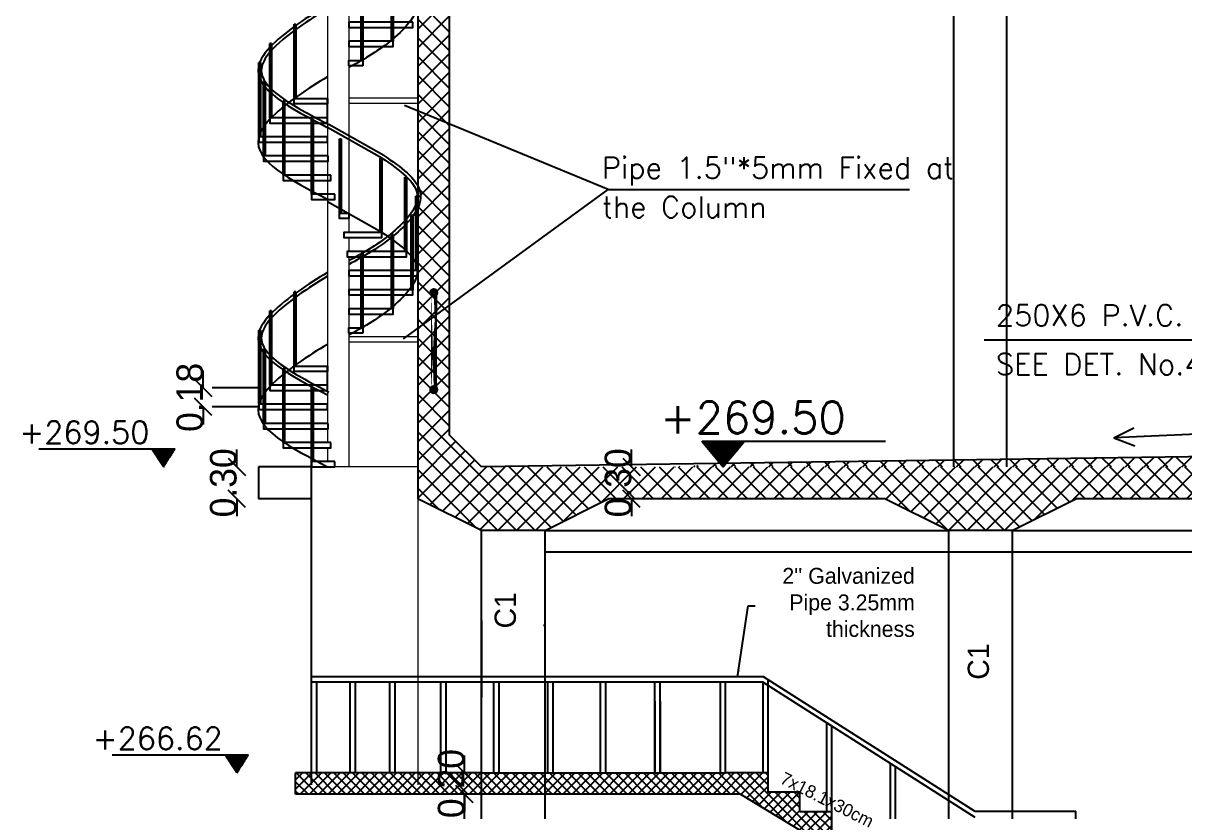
# Model space of a CAD drawing. Extents: x 166525 to 167198, y 178739 to 179747.
# Drawn here: x 167014.46 to 167025.4, y 179294.38 to 179301.81 of the extents above; entities that cross this region are included whole.
import ezdxf

# ---------------------------------------------------------------- set-up
doc = ezdxf.new("R2010")
doc.units = 0
doc.header["$MEASUREMENT"] = 0
for name, pattern in [('AUSGEZOGEN', [0]), ('CENTER', [2, 1.25, -0.25, 0.25, -0.25]), ('VONLAYER', [0])]:
    doc.linetypes.add(name, pattern=pattern)
doc.layers.get('0').update_dxf_attribs({"linetype": 'CONTINUOUS'})
doc.layers.get('DEFPOINTS').update_dxf_attribs({"linetype": 'CONTINUOUS'})
for name, color, linetype in [('3', 4, 'CONTINUOUS'), ('4', 12, 'CONTINUOUS'), ('EBENE0', 7, 'AUSGEZOGEN'), ('ELEV', 1, 'CONTINUOUS'), ('FRAME', 2, 'CONTINUOUS'), ('HATCH', 40, 'CONTINUOUS'), ('HATH', 253, 'CONTINUOUS'), ('HATSH', 252, 'CONTINUOUS'), ('POLI', 3, 'CONTINUOUS'), ('ST', 2, 'CONTINUOUS'), ('Stairs', 231, 'CONTINUOUS'), ('TEXTM', 2, 'CONTINUOUS'), ('TEXTS', 1, 'CONTINUOUS')]:
    doc.layers.add(name, color=color, linetype=linetype)
doc.layers.add('dimentions', color=241, linetype='CONTINUOUS', lineweight=20)
doc.layers.add('LAND CORNERS', color=255, linetype='CONTINUOUS', lineweight=25)
doc.styles.add('ROMANS', font='romans.shx')
doc.dimstyles.new('mais 1-100 plan', dxfattribs={"dimtxt": 0.25, "dimasz": 0.1635, "dimexe": 0.18, "dimexo": 0.0625, "dimgap": 0, "dimtad": 1, "dimzin": 0, "dimdsep": 46, "dimtxsty": 'Standard', "dimblk": 'OBLIQUE', "dimcen": 0, "dimse1": 1, "dimse2": 1, "dimclrd": 8, "dimclrt": 4, "dimadec": 0, "dimazin": 0, "dimtfac": 1, "dimtix": 1, "dimtofl": 0, "dimtmove": 0, "dimatfit": 3, "dimldrblk": 'OBLIQUE', "dimfxl": 0.18, "dimtolj": 1, "dimtzin": 0, "dimarcsym": 0})
doc.dimstyles.get("Standard").update_dxf_attribs({"dimtxt": 0.18, "dimasz": 0.2, "dimexe": 0.2, "dimexo": 0.1, "dimgap": 0.1, "dimtad": 0, "dimzin": 0, "dimdsep": 46, "dimtxsty": 'Standard', "dimcen": 0.1, "dimse1": 1, "dimse2": 1, "dimclrd": 8, "dimadec": 0, "dimazin": 0, "dimtfac": 1, "dimtofl": 0, "dimtmove": 2, "dimatfit": 3, "dimfxl": 1, "dimtolj": 1, "dimtzin": 0, "dimarcsym": 0})

# ---------------------------------------------------------------- blocks, each defined once
blk = doc.blocks.new('_OBLIQUE')
at = {"color": 0, "linetype": 'ByBlock'}
blk.add_line((-0.5, -0.5), (0.5, 0.5), dxfattribs=at)
blk = doc.blocks.new('*D1435')
at = {"layer": 'DEFPOINTS', "color": 0, "transparency": 16777216}
for p in [(167018.615, 179294.545), (167018.774, 179294.545), (167018.774, 179291.508)]:
    blk.add_point(p, dxfattribs=at)
at = {"layer": 'LAND CORNERS', "color": 8, "lineweight": -2, "transparency": 16777216}
blk.add_line((167018.615, 179291.508), (167018.615, 179294.545), dxfattribs=at)
at = {"layer": 'LAND CORNERS', "color": 8, "lineweight": -2, "transparency": 16777216, "xscale": 0.1635000000000001, "yscale": 0.1635000000000001, "zscale": 0.1635000000000001}
for p, rotation in [((167018.615, 179294.545), 90), ((167018.615, 179291.508), 270)]:
    blk.add_blockref('_OBLIQUE', p, dxfattribs=dict(at, rotation=rotation))
at = {"layer": 'LAND CORNERS', "color": 4, "transparency": 16777216, "insert": (167018.49, 179293.026), "char_height": 0.25, "attachment_point": 5, "rotation": 90}
blk.add_mtext('\\A1;3.04', dxfattribs=at)
blk = doc.blocks.new('*D1436')
at = {"layer": 'DEFPOINTS', "color": 0, "transparency": 16777216}
for p in [(167018.615, 179294.745), (167018.774, 179294.745), (167018.774, 179294.545)]:
    blk.add_point(p, dxfattribs=at)
at = {"layer": 'LAND CORNERS', "color": 8, "lineweight": -2, "transparency": 16777216}
for p, q in [((167018.615, 179294.745), (167018.615, 179294.908)), ((167018.615, 179294.545), (167018.615, 179294.381))]:
    blk.add_line(p, q, dxfattribs=at)
at = {"layer": 'LAND CORNERS', "color": 8, "lineweight": -2, "transparency": 16777216, "xscale": 0.1635000000000001, "yscale": 0.1635000000000001, "zscale": 0.1635000000000001}
for p, rotation in [((167018.615, 179294.745), 270), ((167018.615, 179294.545), 90)]:
    blk.add_blockref('_OBLIQUE', p, dxfattribs=dict(at, rotation=rotation))
at = {"layer": 'LAND CORNERS', "color": 4, "transparency": 16777216, "insert": (167018.49, 179294.645), "char_height": 0.25, "attachment_point": 5, "rotation": 90}
blk.add_mtext('\\A1;0.20', dxfattribs=at)
blk = doc.blocks.new('*D1437')
at = {"layer": 'DEFPOINTS', "color": 0, "transparency": 16777216}
for p in [(167016.674, 179297.628), (167016.469, 179297.328), (167016.674, 179297.328)]:
    blk.add_point(p, dxfattribs=at)
at = {"layer": 'LAND CORNERS', "color": 8, "lineweight": -2, "transparency": 16777216}
for p, q in [((167016.469, 179297.628), (167016.469, 179297.791)), ((167016.469, 179297.328), (167016.469, 179297.164))]:
    blk.add_line(p, q, dxfattribs=at)
at = {"layer": 'LAND CORNERS', "color": 8, "lineweight": -2, "transparency": 16777216, "xscale": 0.1635000000000001, "yscale": 0.1635000000000001, "zscale": 0.1635000000000001}
for p, rotation in [((167016.469, 179297.628), 270), ((167016.469, 179297.328), 90)]:
    blk.add_blockref('_OBLIQUE', p, dxfattribs=dict(at, rotation=rotation))
at = {"layer": 'LAND CORNERS', "color": 4, "transparency": 16777216, "insert": (167016.344, 179297.478), "char_height": 0.25, "attachment_point": 5, "rotation": 90}
blk.add_mtext('\\A1;0.30', dxfattribs=at)
blk = doc.blocks.new('*D1438')
at = {"layer": 'DEFPOINTS', "color": 0, "transparency": 16777216}
for p in [(167016.153, 179298.373), (167016.238, 179298.373), (167016.238, 179298.193)]:
    blk.add_point(p, dxfattribs=at)
at = {"layer": 'LAND CORNERS', "color": 8, "lineweight": -2, "transparency": 16777216}
for p, q in [((167016.153, 179298.373), (167016.153, 179298.536)), ((167016.153, 179298.193), (167016.153, 179298.029))]:
    blk.add_line(p, q, dxfattribs=at)
at = {"layer": 'LAND CORNERS', "color": 8, "lineweight": -2, "transparency": 16777216, "xscale": 0.1635000000000001, "yscale": 0.1635000000000001, "zscale": 0.1635000000000001}
for p, rotation in [((167016.153, 179298.373), 270), ((167016.153, 179298.193), 90)]:
    blk.add_blockref('_OBLIQUE', p, dxfattribs=dict(at, rotation=rotation))
at = {"layer": 'LAND CORNERS', "color": 4, "transparency": 16777216, "insert": (167016.028, 179298.283), "char_height": 0.25, "attachment_point": 5, "rotation": 90}
blk.add_mtext('\\A1;0.18', dxfattribs=at)
blk = doc.blocks.new('*D1439')
at = {"layer": '4', "color": 8, "linetype": 'Continuous', "lineweight": -2, "transparency": 16777216}
for p, q in [((167020.187, 179297.628), (167020.187, 179297.791)), ((167020.187, 179297.328), (167020.187, 179297.164))]:
    blk.add_line(p, q, dxfattribs=at)
at = {"layer": 'DEFPOINTS', "color": 0, "linetype": 'Continuous', "transparency": 16777216}
for p in [(167022.224, 179297.628), (167020.187, 179297.328), (167022.224, 179297.328)]:
    blk.add_point(p, dxfattribs=at)
at = {"layer": '4', "color": 8, "linetype": 'Continuous', "lineweight": -2, "transparency": 16777216, "xscale": 0.1635000000000001, "yscale": 0.1635000000000001, "zscale": 0.1635000000000001}
for p, rotation in [((167020.187, 179297.628), 270), ((167020.187, 179297.328), 90)]:
    blk.add_blockref('_OBLIQUE', p, dxfattribs=dict(at, rotation=rotation))
at = {"layer": '4', "color": 4, "linetype": 'Continuous', "transparency": 16777216, "insert": (167020.062, 179297.478), "char_height": 0.25, "attachment_point": 5, "rotation": 90}
blk.add_mtext('\\A1;0.30', dxfattribs=at)

msp = doc.modelspace()

# ---------------------------------------------------------------- hatches: boundary and pattern name
at = {"layer": '4'}
h = msp.add_hatch(color=2, dxfattribs=at)
edge = h.paths.add_edge_path()
edge.add_arc((167018.32542, 179299.2698), 0.04314, 180, 540, ccw=False)
at = {"layer": '4', "linetype": 'CENTER', "ltscale": 2}
h = msp.add_hatch(dxfattribs=at)
h.set_pattern_fill('PLASTI', color=2, scale=0.05, style=0)
h.set_pattern_definition([(180, (167497.972446, 179594.692856), (0, 0.0125), []), (180, (167497.972446, 179594.694419), (0, 0.0125), []), (180, (167497.972446, 179594.695981), (0, 0.0125), []), (180, (167497.972446, 179594.700669), (0, 0.0125), [])])
edge = h.paths.add_edge_path()
edge.add_line((167018.32604, 179299.29976), (167018.32604, 179299.23712))
edge.add_line((167018.29489, 179299.27197), (167018.35739, 179299.27197))
edge.add_line((167018.34921, 179298.36551), (167018.34921, 179299.26209))
edge.add_line((167018.29921, 179298.36551), (167018.29921, 179299.26209))
edge.add_line((167018.32604, 179298.38583), (167018.32604, 179298.32319))
edge.add_line((167018.29489, 179298.35804), (167018.35739, 179298.35804))
at = {"layer": '4'}
h = msp.add_hatch(color=2, dxfattribs=at)
edge = h.paths.add_edge_path()
edge.add_arc((167018.32542, 179298.35587), 0.04314, 180, 540, ccw=False)
at = {"layer": '4', "linetype": 'Continuous'}
h = msp.add_hatch(dxfattribs=at)
h.set_pattern_fill('ANSI31', color=256, scale=0.01, style=0)
h.set_pattern_definition([(45, (166980.4926643, 179188.8691296), (-0.000883883476, 0.000883883476), [])])
h.paths.add_polyline_path([(167021.25208, 179297.86608), (167020.85208, 179297.86608), (167021.05208, 179297.62768)])
at = {"layer": 'HATH'}
h = msp.add_hatch(dxfattribs=at)
h.set_pattern_fill('ANSI37', color=256, scale=0.5, style=0)
h.set_pattern_definition([(45, (14883.69885, -1773.80909), (-0.044194173824, 0.044194173824), []), (135, (14883.69885, -1773.80909), (-0.044194173824, -0.044194173824), [])])
h.paths.add_polyline_path([(167019.37421, 179294.74468), (167018.77421, 179294.74468), (167018.77421, 179294.54468), (167019.33434, 179294.54468), (167019.37421, 179294.54468)])
h.paths.add_polyline_path([(167018.77421, 179294.74468), (167017.02421, 179294.74468), (167017.02421, 179294.54468), (167018.77421, 179294.54468)])
h.paths.add_polyline_path([(167018.67739, 179294.24885), (167018.67739, 179295.04051), (167018.30239, 179295.04051), (167018.30239, 179294.24885)], flags=9)
h.paths.add_polyline_path([(167021.47421, 179294.56368), (167021.47421, 179294.74468), (167019.37421, 179294.74468), (167019.37421, 179294.54468), (167021.21534, 179294.54468), (167022.98385, 179293.47768), (167023.27421, 179293.47768), (167023.27421, 179293.65868), (167022.97421, 179293.65868), (167022.97421, 179293.83968), (167022.67421, 179293.83968), (167022.67421, 179294.02068), (167022.37421, 179294.02068), (167022.37421, 179294.20168), (167022.07421, 179294.20168), (167022.07421, 179294.38268), (167021.77421, 179294.38268), (167021.77421, 179294.56368)])
h.paths.add_polyline_path([(167023.17421, 179293.36283), (167023.17421, 179293.47768), (167022.98385, 179293.47768)])
h.paths.add_polyline_path([(167023.77421, 179293.47768), (167023.77421, 179293.47443), (167024.37421, 179293.47443), (167024.37421, 179293.47768)])
at = {"layer": 'HATSH'}
h = msp.add_hatch(dxfattribs=at)
h.set_pattern_fill('ANSI37', color=256, style=0)
h.set_pattern_definition([(45, (15213.97423, 20199.32727), (-0.08838834765, 0.08838834765), []), (135, (15213.97423, 20199.32727), (-0.08838834765, -0.08838834765), [])])
h.paths.add_polyline_path([(167028.77421, 179303.63768), (167018.17421, 179303.63768), (167018.17421, 179301.15723), (167018.47421, 179301.15723), (167018.47421, 179303.47768), (167023.32421, 179303.47768), (167023.32421, 179303.17768), (167023.62421, 179303.17768), (167023.62421, 179303.47768), (167028.47421, 179303.47768), (167028.47421, 179301.15723), (167028.77421, 179301.15723)])
h.paths.add_polyline_path([(167028.77421, 179301.15723), (167028.47421, 179301.15723), (167028.47421, 179300.56762), (167028.77421, 179300.56762), (167028.77421, 179300.76762), (167028.77421, 179300.76762)])
h.paths.add_polyline_path([(167028.77421, 179300.36762), (167028.77421, 179300.56762), (167028.47421, 179300.56762), (167028.47421, 179297.92768), (167028.17421, 179297.62768), (167018.77421, 179297.62768), (167018.47421, 179297.92768), (167018.47421, 179300.36762), (167018.47421, 179300.36762), (167018.47421, 179300.56762), (167018.37421, 179300.56762), (167018.17421, 179300.56762), (167018.17421, 179297.32768), (167018.77421, 179297.02768), (167019.37421, 179297.02768), (167019.97421, 179297.32768), (167022.57421, 179297.32768), (167023.17421, 179297.02768), (167023.77421, 179297.02768), (167024.37421, 179297.32768), (167026.97421, 179297.32768), (167027.57421, 179297.02768), (167028.17421, 179297.02768), (167028.77421, 179297.32768), (167028.77421, 179300.36762)])
h.paths.add_polyline_path([(167018.47421, 179301.15723), (167018.17421, 179301.15723), (167018.17421, 179300.56762), (167018.47421, 179300.56762), (167018.47421, 179300.76762), (167018.47421, 179300.76762)])
h.paths.add_polyline_path([(167024.93114, 179303.40946), (167024.93114, 179303.70589), (167025.15614, 179303.70589), (167025.15614, 179303.40946)], flags=9)
h = msp.add_hatch(dxfattribs=at)
h.set_pattern_fill('ANSI37', color=256, style=0)
h.set_pattern_definition([(45, (15378.29864, 20301.94867), (-0.08838834765, 0.08838834765), []), (135, (15378.29864, 20301.94867), (-0.08838834765, -0.08838834765), [])])
h.paths.add_polyline_path([(167028.30988, 179297.76335), (167021.25572, 179297.66298), (167020.50578, 179297.62899), (167020.50469, 179297.62768), (167028.17421, 179297.62768)])
at = {"layer": 'TEXTS'}
h = msp.add_hatch(dxfattribs=at)
h.set_pattern_fill('ANSI31', color=0, scale=0.021)
h.set_pattern_definition([(45, (60809.3474533, 67890.4416587), (-0.001856155300615, 0.001856155300615), [])])
h.paths.add_polyline_path([(167015.67163, 179297.79429), (167015.88879, 179297.79568), (167015.78115, 179297.62768)])
h = msp.add_hatch(dxfattribs=at)
h.set_pattern_fill('ANSI31', color=0, scale=0.021)
h.set_pattern_definition([(45, (60810.039008, 67887.5586587), (-0.001856155300615, 0.001856155300615), [])])
h.paths.add_polyline_path([(167016.36319, 179294.91129), (167016.58035, 179294.91268), (167016.4727, 179294.74468)])

# ---------------------------------------------------------------- linework, layer by layer
at = {"color": 8, "lineweight": -3}
for p, q in [((167027.95023, 179298.04799), (167024.73238, 179297.90211)), ((167024.73238, 179297.90211), (167024.91995, 179297.99609)), ((167024.73238, 179297.90211), (167024.92769, 179297.82549))]:
    msp.add_line(p, q, dxfattribs=at)
at = {"layer": '4', "color": 3, "linetype": 'AUSGEZOGEN'}
for p, q in [((167018.47421, 179297.92768), (167018.47421, 179303.38768)), ((167018.77421, 179297.62768), (167018.47421, 179297.92768)), ((167028.30988, 179297.76335), (167018.77421, 179297.62768)), ((167018.77421, 179297.02768), (167018.17421, 179297.32768)), ((167022.57421, 179297.32768), (167019.97421, 179297.32768)), ((167023.17421, 179297.02768), (167022.57421, 179297.32768)), ((167023.77421, 179297.02768), (167024.37421, 179297.32768)), ((167026.97421, 179297.32768), (167024.37421, 179297.32768)), ((167018.77421, 179295.51358), (167018.77421, 179297.02768)), ((167019.37421, 179295.51479), (167019.37421, 179297.02768)), ((167023.17421, 179297.02768), (167023.17421, 179295.51358)), ((167023.77421, 179297.02768), (167023.77421, 179295.51479))]:
    msp.add_line(p, q, dxfattribs=at)
at = {"layer": '4', "color": 2, "linetype": 'CENTER', "ltscale": 2}
msp.add_line((167018.34921, 179298.36551), (167018.34921, 179299.26209), dxfattribs=at)
at = {"layer": '4', "linetype": 'Continuous'}
for p, q in [((167020.85208, 179297.86608), (167021.05208, 179297.62768)), ((167022.58103, 179297.86608), (167020.85208, 179297.86608)), ((167021.25208, 179297.86608), (167021.05208, 179297.62768))]:
    msp.add_line(p, q, dxfattribs=at)
at = {"layer": '4', "color": 3, "linetype": 'AUSGEZOGEN'}
for points in [[(167019.37421, 179297.02768), (167023.17421, 179297.02768)], [(167023.77421, 179297.02768), (167027.57421, 179297.02768)], [(167019.37421, 179296.82768), (167023.17421, 179296.82768)], [(167023.77421, 179296.82768), (167027.57421, 179296.82768)]]:
    msp.add_lwpolyline(points, dxfattribs=at)
at = {"layer": 'dimentions'}
for p, q in [((167017.32421, 179303.43768), (167017.32421, 179298.03768)), ((167017.52421, 179303.43768), (167017.52421, 179299.83768)), ((167017.52421, 179299.78768), (167017.52421, 179299.65768)), ((167017.52421, 179299.60768), (167017.52421, 179297.62768)), ((167017.32421, 179297.98768), (167017.32421, 179297.85768)), ((167017.32421, 179297.80768), (167017.32421, 179297.67768)), ((167018.17421, 179297.62768), (167017.17421, 179297.62768)), ((167018.17421, 179297.32768), (167018.17421, 179294.63268))]:
    msp.add_line(p, q, dxfattribs=at)
at = {"layer": 'dimentions', "color": 1}
for p, q in [((167018.17421, 179301.10268), (167017.52421, 179301.10268)), ((167018.17421, 179301.05268), (167017.52421, 179301.05268)), ((167018.17421, 179298.85268), (167017.52421, 179298.85268)), ((167018.17421, 179298.80268), (167017.52421, 179298.80268))]:
    msp.add_line(p, q, dxfattribs=at)
at = {"layer": 'EBENE0', "color": 3, "linetype": 'AUSGEZOGEN'}
for p, q in [((167018.17421, 179303.63768), (167018.17421, 179297.32768)), ((167018.17421, 179303.63768), (167018.17421, 179297.32768)), ((167018.17421, 179303.63768), (167018.17421, 179297.32768)), ((167018.17421, 179303.63768), (167018.17421, 179297.32768)), ((167018.17421, 179303.63768), (167018.17421, 179297.32768)), ((167018.17421, 179303.63768), (167018.17421, 179297.32768)), ((167017.17421, 179297.62768), (167016.67421, 179297.62768)), ((167016.67421, 179297.62768), (167016.67421, 179297.32768)), ((167017.17421, 179297.32768), (167016.67421, 179297.32768)), ((167018.77421, 179297.02768), (167018.17421, 179297.32768)), ((167018.77421, 179297.02768), (167018.17421, 179297.32768)), ((167018.77421, 179297.02768), (167018.17421, 179297.32768)), ((167019.97421, 179297.32768), (167019.37421, 179297.02443)), ((167018.77421, 179281.62768), (167018.77421, 179297.02768)), ((167018.77421, 179281.62768), (167018.77421, 179297.02768)), ((167019.37421, 179297.02768), (167018.77421, 179297.02768)), ((167018.77421, 179295.51479), (167018.77421, 179297.02768)), ((167018.77421, 179295.45768), (167018.77421, 179297.02768)), ((167018.77421, 179295.45768), (167018.77421, 179297.02768)), ((167018.77421, 179295.51479), (167018.77421, 179297.02768)), ((167023.17421, 179297.02768), (167023.17421, 179296.82768)), ((167019.37421, 179295.22768), (167019.37421, 179296.82768)), ((167023.17421, 179296.82768), (167023.17421, 179293.47768)), ((167023.17421, 179296.82768), (167023.77421, 179296.82768)), ((167023.77421, 179296.82768), (167023.77421, 179293.47768)), ((167019.37421, 179293.47768), (167019.37421, 179295.30329))]:
    msp.add_line(p, q, dxfattribs=at)
at = {"layer": 'ELEV'}
for p, q in [((167023.22421, 179297.62768), (167023.22421, 179303.38768)), ((167023.72421, 179297.62768), (167023.72421, 179303.38768))]:
    msp.add_line(p, q, dxfattribs=at)
at = {"layer": 'FRAME'}
for p, q in [((167017.32421, 179300.91768), (167017.32421, 179301.09768)), ((167017.32421, 179298.39768), (167017.32421, 179298.57768))]:
    msp.add_line(p, q, dxfattribs=at)
for points in [[(167018.12666, 179301.81768), (167017.52421, 179301.81768), (167017.52421, 179301.76768), (167018.12666, 179301.76768)], [(167017.94307, 179301.63768), (167017.52421, 179301.63768), (167017.52421, 179301.58768), (167017.94307, 179301.58768)], [(167017.65671, 179301.40768), (167017.52421, 179301.40768), (167017.52421, 179301.45768), (167017.65671, 179301.45768)], [(167017.01168, 179301.09768), (167017.32421, 179301.09768), (167017.32421, 179301.04768), (167017.01168, 179301.04768)], [(167017.32421, 179300.91768), (167016.78077, 179300.91768), (167016.78077, 179300.86768), (167017.32421, 179300.86768)], [(167017.32463, 179300.73768), (167016.6773, 179300.73768), (167016.6773, 179300.68768), (167017.32463, 179300.68768)], [(167017.33055, 179300.55768), (167016.72177, 179300.55768), (167016.72177, 179300.50768), (167017.33055, 179300.50768)], [(167017.35503, 179300.37768), (167016.90536, 179300.37768), (167016.90536, 179300.32768), (167017.35503, 179300.32768)], [(167017.39321, 179300.19768), (167017.17402, 179300.19768), (167017.17402, 179300.14768), (167017.39321, 179300.14768)], [(167017.43754, 179300.01768), (167017.52421, 179300.01768), (167017.52421, 179299.96768), (167017.43754, 179299.96768)], [(167017.83675, 179299.83768), (167017.47922, 179299.83768), (167017.47922, 179299.78768), (167017.83675, 179299.78768)], [(167018.06766, 179299.65768), (167017.51001, 179299.65768), (167017.51001, 179299.60768), (167018.06766, 179299.60768)], [(167018.17113, 179299.47768), (167017.52421, 179299.47768), (167017.52421, 179299.42768), (167018.17113, 179299.42768)], [(167018.12666, 179299.29768), (167017.52421, 179299.29768), (167017.52421, 179299.24768), (167018.12666, 179299.24768)], [(167017.94307, 179299.11768), (167017.52421, 179299.11768), (167017.52421, 179299.06768), (167017.94307, 179299.06768)], [(167017.65671, 179298.88768), (167017.52421, 179298.88768), (167017.52421, 179298.93768), (167017.65671, 179298.93768)], [(167017.01168, 179298.57768), (167017.32421, 179298.57768), (167017.32421, 179298.52768), (167017.01168, 179298.52768)], [(167017.32421, 179298.39768), (167016.78077, 179298.39768), (167016.78077, 179298.34768), (167017.32421, 179298.34768)], [(167017.32463, 179298.21768), (167016.6773, 179298.21768), (167016.6773, 179298.16768), (167017.32463, 179298.16768)], [(167017.33055, 179298.03768), (167016.72177, 179298.03768), (167016.72177, 179297.98768), (167017.33055, 179297.98768)], [(167017.35503, 179297.85768), (167016.90536, 179297.85768), (167016.90536, 179297.80768), (167017.35503, 179297.80768)], [(167017.39321, 179297.67768), (167017.17402, 179297.67768), (167017.17402, 179297.62768), (167017.39321, 179297.62768)]]:
    msp.add_lwpolyline(points, close=True, dxfattribs=at)
at = {"layer": 'HATCH'}
for p, q in [((167017.92807, 179301.63768), (167017.92807, 179302.48991)), ((167017.94307, 179302.48991), (167017.94307, 179301.63768)), ((167017.64171, 179301.45768), (167017.64171, 179302.29569)), ((167017.65671, 179302.29569), (167017.65671, 179301.45768)), ((167017.01168, 179301.09768), (167017.01168, 179301.79768)), ((167017.02668, 179301.79704), (167017.01168, 179301.79704)), ((167017.02668, 179301.79768), (167017.02668, 179301.09768)), ((167016.78077, 179300.91768), (167016.78077, 179301.61768)), ((167016.79577, 179301.61704), (167016.78077, 179301.61704)), ((167016.79577, 179301.61768), (167016.79577, 179300.91768)), ((167016.6773, 179300.73768), (167016.6773, 179301.43768)), ((167016.6923, 179301.43704), (167016.6773, 179301.43704)), ((167016.6923, 179301.43768), (167016.6923, 179300.73768)), ((167016.72177, 179300.55768), (167016.72177, 179301.25768)), ((167016.73677, 179301.25704), (167016.72177, 179301.25704)), ((167016.73677, 179301.25768), (167016.73677, 179300.55768)), ((167016.90536, 179300.37768), (167016.90536, 179301.07768)), ((167016.92036, 179301.07704), (167016.90536, 179301.07704)), ((167016.92036, 179301.07768), (167016.92036, 179300.37768)), ((167017.17402, 179300.19768), (167017.17402, 179300.89768)), ((167017.18902, 179300.89704), (167017.17402, 179300.89704)), ((167017.18902, 179300.89768), (167017.18902, 179300.19768)), ((167017.85365, 179300.56246), (167017.338, 179300.85321)), ((167017.83675, 179300.53768), (167017.32421, 179300.82656)), ((167017.43754, 179300.01768), (167017.43754, 179300.71768)), ((167017.45254, 179300.71704), (167017.43754, 179300.71704)), ((167017.45254, 179300.71768), (167017.45254, 179300.01768)), ((167017.82175, 179299.83768), (167017.82175, 179300.53768)), ((167017.83675, 179300.53704), (167017.82175, 179300.53704)), ((167017.83675, 179300.53768), (167017.83675, 179299.83768)), ((167018.05266, 179299.65768), (167018.05266, 179300.35768)), ((167018.06766, 179300.35704), (167018.05266, 179300.35704)), ((167018.06766, 179300.35768), (167018.06766, 179299.65768)), ((167017.83675, 179299.83768), (167017.32421, 179300.12656)), ((167018.15613, 179299.47768), (167018.15613, 179300.17768)), ((167018.17113, 179300.17704), (167018.15613, 179300.17704)), ((167018.17113, 179300.17768), (167018.17113, 179299.47768)), ((167018.11166, 179299.29768), (167018.11166, 179299.99768)), ((167018.12666, 179299.99704), (167018.11166, 179299.99704)), ((167018.12666, 179299.99768), (167018.12666, 179299.29768)), ((167017.92807, 179299.11768), (167017.92807, 179299.81768)), ((167017.94307, 179299.81704), (167017.92807, 179299.81704)), ((167017.94307, 179299.81768), (167017.94307, 179299.11768)), ((167017.64171, 179298.93768), (167017.64171, 179299.63768)), ((167017.65671, 179299.63704), (167017.64171, 179299.63704)), ((167017.65671, 179299.63768), (167017.65671, 179298.93768)), ((167017.01168, 179298.57768), (167017.01168, 179299.27768)), ((167017.02668, 179299.27704), (167017.01168, 179299.27704)), ((167017.02668, 179299.27768), (167017.02668, 179298.57768)), ((167016.78077, 179298.39768), (167016.78077, 179299.09768)), ((167016.79577, 179299.09704), (167016.78077, 179299.09704)), ((167016.79577, 179299.09768), (167016.79577, 179298.39768)), ((167016.6773, 179298.21768), (167016.6773, 179298.91768)), ((167016.6923, 179298.91704), (167016.6773, 179298.91704)), ((167016.6923, 179298.91768), (167016.6923, 179298.21768)), ((167016.72177, 179298.03768), (167016.72177, 179298.73768)), ((167016.73677, 179298.73704), (167016.72177, 179298.73704)), ((167016.73677, 179298.73768), (167016.73677, 179298.03768)), ((167016.90536, 179297.85768), (167016.90536, 179298.55768)), ((167016.92036, 179298.55704), (167016.90536, 179298.55704)), ((167016.92036, 179298.55768), (167016.92036, 179297.85768)), ((167016.6773, 179298.37268), (167016.23758, 179298.37268)), ((167017.17402, 179297.67768), (167017.17402, 179298.37768)), ((167017.18902, 179298.37704), (167017.17402, 179298.37704)), ((167017.18902, 179298.37768), (167017.18902, 179297.67768)), ((167016.6773, 179298.19268), (167016.23758, 179298.19268))]:
    msp.add_line(p, q, dxfattribs=at)
for points, knots in [([(167017.83675, 179302.35768), (167018.00291, 179302.2443), (167018.31887, 179302.02872), (167017.90582, 179301.60074), (167017.65156, 179301.45874), (167017.52421, 179301.38947)], [0, 0, 0, 0, 0.49133471, 0.93427365, 1.3910819, 1.3910819, 1.3910819, 1.3910819]), ([(167017.32421, 179301.97844), (167017.23287, 179301.92552), (167016.98719, 179301.77207), (167016.41537, 179301.29677), (167016.97801, 179301.00568), (167017.32421, 179300.82656)], [1.63120079, 1.63120079, 1.63120079, 1.63120079, 1.95941671, 2.50114177, 3.36770127, 3.36770127, 3.36770127, 3.36770127]), ([(167017.32421, 179301.94367), (167017.23464, 179301.89132), (167017.14379, 179301.83401), (167016.95029, 179301.6953), (167016.84969, 179301.61453), (167016.73565, 179301.47985), (167016.70632, 179301.42618), (167016.69666, 179301.33287), (167016.71293, 179301.28769), (167016.785, 179301.19247), (167016.84072, 179301.1441), (167017.02702, 179301.01427), (167017.18211, 179300.93386), (167017.338, 179300.85321)], [1.64922377, 1.64922377, 1.64922377, 1.64922377, 1.97260353, 1.97260353, 2.29744616, 2.29744616, 2.52413426, 2.52413426, 2.75082237, 2.75082237, 2.97751047, 2.97751047, 3.36770127, 3.36770127, 3.36770127, 3.36770127]), ([(167017.32421, 179301.30201), (167017.23287, 179301.24909), (167016.98719, 179301.09564), (167016.41537, 179300.62034), (167016.97801, 179300.32925), (167017.32421, 179300.15013)], [1.63120079, 1.63120079, 1.63120079, 1.63120079, 1.95941671, 2.50114177, 3.36770127, 3.36770127, 3.36770127, 3.36770127]), ([(167017.85365, 179300.56246), (167017.93208, 179300.50895), (167018.01142, 179300.455), (167018.13572, 179300.34202), (167018.18339, 179300.28281), (167018.21113, 179300.14485), (167018.18406, 179300.07221), (167018.09353, 179299.93973), (167018.02983, 179299.87679), (167017.81409, 179299.69355), (167017.66665, 179299.61268), (167017.52421, 179299.53533)], [0, 0, 0, 0, 0.23189792, 0.23189792, 0.45374783, 0.45374783, 0.67559775, 0.67559775, 0.89744766, 0.89744766, 1.40822134, 1.40822134, 1.40822134, 1.40822134]), ([(167017.83675, 179300.53768), (167018.00291, 179300.4243), (167018.31887, 179300.20872), (167017.90582, 179299.78074), (167017.65156, 179299.63874), (167017.52421, 179299.56947)], [0, 0, 0, 0, 0.49133471, 0.93427365, 1.3910819, 1.3910819, 1.3910819, 1.3910819]), ([(167017.83675, 179299.83768), (167018.00291, 179299.7243), (167018.31887, 179299.50872), (167017.90582, 179299.08074), (167017.65156, 179298.93874), (167017.52421, 179298.86947)], [0, 0, 0, 0, 0.49133471, 0.93427365, 1.3910819, 1.3910819, 1.3910819, 1.3910819]), ([(167017.32421, 179299.45844), (167017.23287, 179299.40552), (167016.98719, 179299.25207), (167016.41537, 179298.77677), (167016.97801, 179298.48568), (167017.32421, 179298.30656)], [1.63120079, 1.63120079, 1.63120079, 1.63120079, 1.95941671, 2.50114177, 3.36770127, 3.36770127, 3.36770127, 3.36770127]), ([(167017.32421, 179299.42367), (167017.23464, 179299.37132), (167017.14379, 179299.31401), (167016.95029, 179299.1753), (167016.84969, 179299.09453), (167016.73565, 179298.95985), (167016.70632, 179298.90618), (167016.69666, 179298.81287), (167016.71293, 179298.76769), (167016.785, 179298.67247), (167016.84072, 179298.6241), (167017.02702, 179298.49427), (167017.18211, 179298.41386), (167017.338, 179298.33321)], [1.64922377, 1.64922377, 1.64922377, 1.64922377, 1.97260353, 1.97260353, 2.29744616, 2.29744616, 2.52413426, 2.52413426, 2.75082237, 2.75082237, 2.97751047, 2.97751047, 3.36770127, 3.36770127, 3.36770127, 3.36770127]), ([(167017.32421, 179298.78201), (167017.23287, 179298.72909), (167016.98719, 179298.57564), (167016.41537, 179298.10034), (167016.97801, 179297.80925), (167017.32421, 179297.63013)], [1.63120079, 1.63120079, 1.63120079, 1.63120079, 1.95941671, 2.50114177, 3.36770127, 3.36770127, 3.36770127, 3.36770127])]:
    msp.add_open_spline(points, degree=3, knots=knots, dxfattribs=at)
at = {"layer": 'HATSH'}
for p, q in [((167019.96643, 179300.2427), (167022.80501, 179300.2427)), ((167023.77421, 179297.02768), (167023.17421, 179297.02768))]:
    msp.add_line(p, q, dxfattribs=at)
at = {"layer": 'HATSH', "color": 1}
msp.add_line((167028.61472, 179298.82265), (167023.51052, 179298.82265), dxfattribs=at)
at = {"layer": 'HATSH'}
msp.add_lwpolyline([(167018.03898, 179298.83409), (167019.96643, 179300.2427), (167018.04916, 179301.03409)], dxfattribs=at)
at = {"layer": 'ST'}
for p, q in [((167018.77421, 179294.74468), (167017.02421, 179294.74468)), ((167017.02421, 179294.54468), (167017.02421, 179294.74468)), ((167018.77421, 179294.74468), (167019.57421, 179294.74468)), ((167019.37421, 179294.74468), (167021.07421, 179294.74468)), ((167018.77421, 179294.54468), (167017.02421, 179294.54468)), ((167019.33434, 179294.54468), (167018.77421, 179294.54468)), ((167021.21534, 179294.54468), (167019.33434, 179294.54468))]:
    msp.add_line(p, q, dxfattribs=at)
at = {"layer": 'Stairs'}
for p, q in [((167017.17421, 179294.63268), (167017.17421, 179297.72768)), ((167018.77421, 179296.18268), (167018.77421, 179295.45768)), ((167018.77421, 179296.18268), (167018.77421, 179295.45768)), ((167019.37251, 179296.13268), (167019.35919, 179296.13268)), ((167021.42977, 179295.64995), (167017.17421, 179295.64995)), ((167021.42421, 179295.59995), (167017.17421, 179295.59995)), ((167017.21981, 179295.59995), (167017.21981, 179294.7467)), ((167017.5359, 179295.59995), (167017.5359, 179294.7467)), ((167017.5859, 179295.59995), (167017.5859, 179294.7467)), ((167017.5859, 179295.59995), (167017.5859, 179294.7467)), ((167017.90838, 179295.59995), (167017.90838, 179294.7467)), ((167017.95838, 179295.59995), (167017.95838, 179294.7467)), ((167017.95838, 179295.59995), (167017.95838, 179294.7467)), ((167018.38795, 179295.59995), (167018.38795, 179294.7467)), ((167018.43795, 179295.59995), (167018.43795, 179294.7467)), ((167018.88847, 179295.59995), (167018.88847, 179294.7467)), ((167018.93847, 179295.59995), (167018.93847, 179294.7467)), ((167019.39598, 179295.59995), (167019.39598, 179294.7467)), ((167019.44598, 179295.59995), (167019.44598, 179294.7467)), ((167019.44598, 179295.59995), (167019.44598, 179294.7467)), ((167019.89184, 179295.59995), (167019.89184, 179294.7467)), ((167019.94184, 179295.59995), (167019.94184, 179294.7467)), ((167019.94184, 179295.59995), (167019.94184, 179294.7467)), ((167020.40633, 179294.79995), (167020.40633, 179295.59995)), ((167020.40633, 179294.74995), (167020.40633, 179295.59995)), ((167020.45633, 179294.74995), (167020.45633, 179295.59995)), ((167020.45633, 179294.74995), (167020.45633, 179295.59995)), ((167021.02421, 179295.59995), (167021.02421, 179294.74993)), ((167021.07421, 179294.74993), (167021.07421, 179295.59995)), ((167023.42421, 179294.32616), (167021.42421, 179295.59995)), ((167021.42421, 179295.59995), (167021.42421, 179294.74468)), ((167023.42421, 179294.38093), (167021.42977, 179295.64995)), ((167021.47421, 179294.74468), (167021.47421, 179295.62168)), ((167018.93847, 179295.4217), (167018.93847, 179294.7467)), ((167020.40633, 179295.4217), (167020.40633, 179294.7467)), ((167020.45633, 179295.4217), (167020.45633, 179294.7467)), ((167020.45633, 179295.4217), (167020.45633, 179294.7467)), ((167022.02421, 179295.21781), (167022.02421, 179294.38268)), ((167022.07421, 179294.38268), (167022.07421, 179295.18597)), ((167022.62421, 179294.83567), (167022.62421, 179294.02068)), ((167022.67421, 179294.02068), (167022.67421, 179294.80383)), ((167024.37421, 179294.38093), (167023.42421, 179294.38093)), ((167023.92421, 179294.38093), (167023.92421, 179294.38135)), ((167023.92421, 179294.38093), (167023.92421, 179294.38135)), ((167024.37421, 179293.48618), (167024.37421, 179294.38618))]:
    msp.add_line(p, q, dxfattribs=at)
at = {"layer": 'TEXTS', "color": 0}
for p, q in [((167015.88879, 179297.79568), (167014.60556, 179297.79568)), ((167015.78115, 179297.62768), (167015.67163, 179297.79429)), ((167016.58035, 179294.91268), (167015.29712, 179294.91268)), ((167016.4727, 179294.74468), (167016.36319, 179294.91129))]:
    msp.add_line(p, q, dxfattribs=at)
at = {"layer": 'TEXTS'}
for p, q in [((167021.47421, 179294.74468), (167021.07421, 179294.74468)), ((167021.47421, 179294.74468), (167021.17421, 179294.74468)), ((167021.47421, 179294.56368), (167021.47421, 179294.74468)), ((167021.21534, 179294.54468), (167023.32031, 179293.27468)), ((167021.77421, 179294.56368), (167021.47421, 179294.56368)), ((167021.77421, 179294.38268), (167021.77421, 179294.56368)), ((167021.77421, 179294.38268), (167022.07421, 179294.38268)), ((167022.07421, 179294.20168), (167022.07421, 179294.38268))]:
    msp.add_line(p, q, dxfattribs=at)

# ---------------------------------------------------------------- texts
at = {"layer": '3', "color": 7, "linetype": 'Continuous', "style": 'ROMANS'}
for s, height, p in [('+269.50', 0.3, (167020.4575, 179297.94295)), ('+269.50', 0.21, (167014.42211, 179297.8481)), ('+266.62', 0.21, (167015.11367, 179294.9651))]:
    msp.add_text(s, height=height, dxfattribs=at).set_placement(p)
at = {"layer": 'POLI', "color": 6, "style": 'ROMANS'}
for s, p in [('Pipe 1.5"*5mm Fixed at', (167019.90843, 179300.34627)), ('the Column ', (167019.90843, 179299.97593)), ('250X6 P.V.C. Water Stop', (167023.62037, 179298.95629)), ('SEE DET. No.4, SHEET AE-10', (167023.62037, 179298.49587))]:
    msp.add_text(s, height=0.2, dxfattribs=at).set_placement(p)
at = {"layer": 'Stairs', "color": 6, "linetype": 'VONLAYER', "insert": (167022.85607, 179296.02463), "char_height": 0.15, "attachment_point": 9}
msp.add_mtext("2'' Galvanized\\PPipe 3.25mm \\Pthickness", dxfattribs=at)
at = {"layer": 'Stairs', "linetype": 'VONLAYER', "char_height": 0.2, "attachment_point": 9, "rotation": 90}
for insert in [(167019.1014, 179296.44832), (167023.55746, 179295.96514)]:
    msp.add_mtext('C1', dxfattribs=dict(at, insert=insert))
at = {"layer": 'TEXTM', "color": 4}
msp.add_text('7x18.1x30cm', height=0.12, rotation=333.334167, dxfattribs=at).set_placement((167021.57726, 179294.65339))

# ---------------------------------------------------------------- dimensions: what is measured, and where the dimension line sits
at = {"layer": '4', "color": 2, "linetype": 'Continuous'}
dim = msp.add_linear_dim(base=(167020.18705, 179297.32768), p1=(167022.22394, 179297.62768), p2=(167022.22394, 179297.32768), angle=90, dimstyle='mais 1-100 plan', override={"dimfxlon": 1, "dimarcsym": 1}, dxfattribs=at)
dim.commit()
dim.dimension.update_dxf_attribs({"geometry": '*D1439', "text_midpoint": (167020.06205, 179297.47768)})
at = {"layer": 'LAND CORNERS'}
for p1, p2, distance, picture, middle in [((167016.23758, 179298.19268), (167016.23758, 179298.37268), 0.08508, '*D1438', (167016.0275, 179298.28268)), ((167016.67421, 179297.62768), (167016.67421, 179297.32768), -0.20541, '*D1437', (167016.3438, 179297.47768)), ((167018.77421, 179294.54468), (167018.77421, 179294.74468), 0.15933, '*D1436', (167018.48989, 179294.64468)), ((167018.77421, 179291.50768), (167018.77421, 179294.54468), 0.15933, '*D1435', (167018.48989, 179293.02618))]:
    dim = msp.add_aligned_dim(p1=p1, p2=p2, distance=distance, dimstyle='mais 1-100 plan', override={"dimfxlon": 1, "dimarcsym": 1}, dxfattribs=at)
    dim.commit()
    dim.dimension.update_dxf_attribs({"geometry": picture, "text_midpoint": middle})

# ---------------------------------------------------------------- leaders
at = {"layer": 'Stairs', "linetype": 'VONLAYER'}
msp.add_leader([(167021.18738, 179295.64995), (167021.28745, 179296.31858), (167021.35195, 179296.31858)], dimstyle='Standard', override={"dimtxt": 0.12, "dimasz": 0.0645, "dimexe": 0, "dimgap": 0.07, "dimtad": 0, "dimdec": 3, "dimpost": ' ', "dimcen": 0.085, "dimse1": 1, "dimse2": 1, "dimtdec": 3}, dxfattribs=at)

doc.saveas('drawing.dxf')
